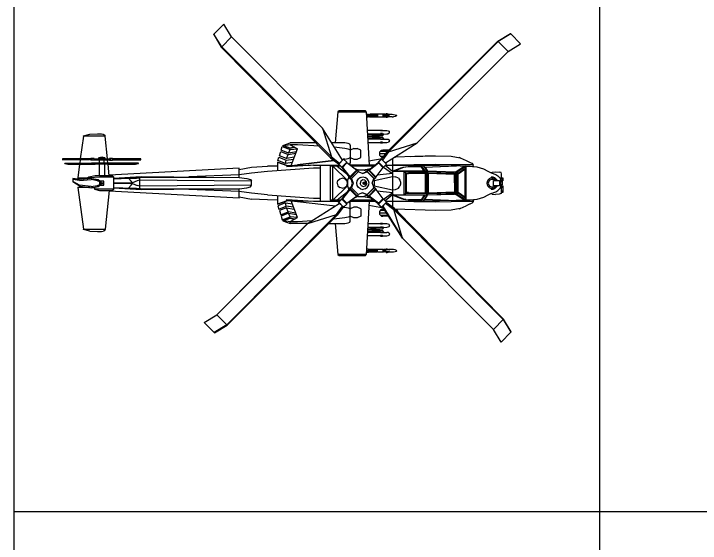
# Model space of a CAD drawing. Header units: millimetres. Extents: x 15433 to 243506, y 235846 to 321695.
# Drawn here: x 185538 to 213816, y 278502 to 300296 of the extents above; entities that cross this region are included whole.
import ezdxf

# ---------------------------------------------------------------- set-up
doc = ezdxf.new("R2010")
doc.units = ezdxf.units.MM
doc.layers.add('www.cad-blocks.net', color=7, linetype='Continuous')

# ---------------------------------------------------------------- blocks, each defined once
blk = doc.blocks.new('A$C321F2411')
at = {"color": 0, "linetype": 'ByBlock'}
for p, q in [((6638, 13082), (6230, 12675)), ((6234, 12675), (6638, 13082)), ((6956, 12562), (6638, 13082)), ((6234, 12675), (6222, 12663)), ((6222, 12663), (6230, 12675)), ((6222, 12663), (6534, 12139)), ((6230, 12675), (6234, 12675)), ((6551, 12155), (6234, 12675)), ((6551, 12155), (6956, 12562)), ((6956, 12562), (10699, 8802)), ((17922, 12383), (18444, 12696)), ((18457, 12685), (17939, 12367)), ((18444, 12696), (18457, 12685)), ((18863, 12277), (18457, 12685)), ((13391, 7864), (17922, 12383)), ((17939, 12367), (13429, 7833)), ((17922, 12383), (17939, 12367)), ((17939, 12367), (18345, 11958)), ((18345, 11958), (18863, 12277)), ((6534, 12139), (6551, 12155)), ((11032, 7588), (6534, 12139)), ((11068, 7621), (6551, 12155)), ((14601, 8198), (18345, 11958)), ((11332, 9474), (11232, 8194)), ((11393, 9519), (11332, 9474)), ((11332, 9474), (12502, 9474)), ((12480, 9519), (11393, 9519)), ((12502, 9474), (12480, 9519)), ((12502, 9474), (12629, 7284)), ((12506, 9400), (12773, 9353)), ((12915, 9338), (12509, 9338)), ((12938, 9374), (12655, 9374)), ((12773, 9353), (12839, 9338)), ((12915, 9309), (12915, 9338)), ((12952, 9381), (12938, 9374)), ((12938, 9272), (12938, 9374)), ((12952, 9381), (12968, 9374)), ((13200, 9374), (12968, 9374)), ((12968, 9374), (12968, 9272)), ((13214, 9381), (13200, 9374)), ((13200, 9272), (13200, 9374)), ((13214, 9381), (13230, 9374)), ((13275, 9374), (13230, 9374)), ((13230, 9374), (13230, 9272)), ((13290, 9381), (13275, 9374)), ((13275, 9374), (13275, 9272)), ((13304, 9374), (13290, 9381)), ((13304, 9272), (13304, 9374)), ((13304, 9374), (13322, 9374)), ((13318, 9360), (13320, 9358)), ((13327, 9395), (13320, 9364)), ((13320, 9358), (13327, 9390)), ((13320, 9364), (13320, 9358)), ((13320, 9358), (13469, 9358)), ((13372, 9395), (13327, 9395)), ((13327, 9390), (13327, 9395)), ((13327, 9395), (13327, 9390)), ((13327, 9390), (13372, 9390)), ((13469, 9364), (13372, 9395)), ((13372, 9390), (13372, 9395)), ((13372, 9395), (13372, 9390)), ((13372, 9390), (13469, 9358)), ((13436, 9374), (13568, 9374)), ((13469, 9358), (13469, 9364)), ((13469, 9358), (13469, 9360)), ((13568, 9374), (13634, 9371)), ((13634, 9371), (13702, 9356)), ((13702, 9356), (13747, 9336)), ((13747, 9336), (13763, 9323)), ((12511, 9309), (12915, 9309)), ((12773, 9294), (12514, 9249)), ((12646, 9272), (12938, 9272)), ((12841, 9309), (12773, 9294)), ((12938, 9272), (12952, 9265)), ((12952, 9265), (12968, 9272)), ((12968, 9272), (13200, 9272)), ((13200, 9272), (13214, 9265)), ((13214, 9265), (13230, 9272)), ((13230, 9272), (13275, 9272)), ((13275, 9272), (13290, 9265)), ((13290, 9265), (13304, 9272)), ((13304, 9272), (13322, 9272)), ((13469, 9290), (13320, 9290)), ((13320, 9290), (13327, 9251)), ((13320, 9290), (13320, 9284)), ((13372, 9257), (13327, 9257)), ((13327, 9257), (13327, 9251)), ((13327, 9251), (13372, 9251)), ((13372, 9257), (13469, 9290)), ((13469, 9284), (13372, 9251)), ((13372, 9251), (13372, 9257)), ((13372, 9251), (13372, 9257)), ((13568, 9272), (13433, 9272)), ((13469, 9284), (13469, 9290)), ((13469, 9286), (13469, 9284)), ((13568, 9272), (13634, 9277)), ((13702, 9291), (13634, 9277)), ((13747, 9312), (13702, 9291)), ((13763, 9323), (13747, 9312)), ((11523, 7493), (10699, 8802)), ((10699, 8802), (11068, 7621)), ((854, 8491), (1118, 8558)), ((854, 8469), (854, 8491)), ((1118, 8558), (1439, 8566)), ((1439, 8566), (1597, 8566)), ((1597, 8566), (1672, 8551)), ((1672, 8551), (1710, 8536)), ((1710, 8536), (1755, 8469)), ((13096, 8712), (12546, 8712)), ((12554, 8558), (12554, 8563)), ((12554, 8563), (13096, 8563)), ((13098, 8558), (12554, 8558)), ((12915, 8521), (12554, 8544)), ((12997, 8498), (12915, 8521)), ((12968, 8506), (13185, 8506)), ((12997, 8498), (13035, 8476)), ((13042, 8416), (13042, 8506)), ((13098, 8688), (13098, 8719)), ((13098, 8719), (13178, 8719)), ((13098, 8717), (13178, 8717)), ((13178, 8688), (13098, 8688)), ((13178, 8587), (13098, 8587)), ((13098, 8587), (13098, 8555)), ((13098, 8555), (13178, 8555)), ((13178, 8719), (13178, 8688)), ((13178, 8710), (13353, 8705)), ((13178, 8555), (13178, 8587)), ((13178, 8564), (13353, 8570)), ((13230, 8558), (13178, 8558)), ((13185, 8506), (13230, 8558)), ((13353, 8705), (13414, 8697)), ((13353, 8570), (13414, 8577)), ((13414, 8697), (13452, 8675)), ((13452, 8600), (13414, 8577)), ((13452, 8675), (13452, 8600)), ((13466, 8652), (13452, 8675)), ((13452, 8600), (13466, 8622)), ((13469, 8637), (13466, 8652)), ((13466, 8622), (13469, 8637)), ((854, 8469), (727, 7539)), ((1755, 8469), (854, 8469)), ((1847, 7544), (1755, 8469)), ((13035, 8476), (12560, 8476)), ((12561, 8447), (13035, 8447)), ((12565, 8378), (12915, 8402)), ((12567, 8360), (12567, 8364)), ((12567, 8364), (13098, 8364)), ((13096, 8360), (12567, 8360)), ((12575, 8210), (13096, 8210)), ((12915, 8402), (12997, 8425)), ((13185, 8416), (12964, 8416)), ((13035, 8447), (12997, 8425)), ((13035, 8447), (13035, 8476)), ((13098, 8335), (13098, 8367)), ((13098, 8367), (13178, 8367)), ((13178, 8335), (13098, 8335)), ((13178, 8234), (13098, 8234)), ((13098, 8234), (13098, 8203)), ((13098, 8203), (13098, 8205)), ((13098, 8205), (13178, 8205)), ((13098, 8203), (13178, 8203)), ((13176, 8211), (13353, 8217)), ((13178, 8367), (13178, 8335)), ((13178, 8364), (13230, 8364)), ((13178, 8358), (13353, 8352)), ((13178, 8203), (13178, 8234)), ((13230, 8364), (13185, 8416)), ((13353, 8352), (13414, 8345)), ((13353, 8217), (13414, 8225)), ((13414, 8345), (13452, 8322)), ((13452, 8247), (13414, 8225)), ((13452, 8322), (13452, 8247)), ((13452, 8322), (13466, 8300)), ((13452, 8247), (13466, 8270)), ((13469, 8285), (13466, 8300)), ((13466, 8270), (13469, 8285)), ((9003, 7897), (9048, 8046)), ((9048, 8046), (9367, 7923)), ((9077, 8088), (9374, 8195)), ((9088, 8084), (9077, 8088)), ((9088, 8084), (9077, 8088)), ((9105, 8078), (9088, 8084)), ((9088, 8084), (9105, 8078)), ((9374, 8116), (9105, 8078)), ((9367, 7980), (9105, 8078)), ((9105, 8078), (9367, 7980)), ((9305, 7781), (9367, 7923)), ((9555, 8019), (9367, 7980)), ((9367, 7980), (9555, 8019)), ((9367, 7923), (9674, 7951)), ((10431, 8195), (9374, 8195)), ((9374, 8116), (9555, 8019)), ((9674, 8116), (9374, 8116)), ((9419, 7269), (9674, 7951)), ((9555, 8019), (9674, 7951)), ((10561, 8062), (9674, 8116)), ((11626, 8195), (11081, 8195)), ((11513, 7987), (11188, 8024)), ((11626, 7965), (11513, 7987)), ((11759, 8173), (11626, 8195)), ((11759, 7940), (11626, 7965)), ((11827, 8143), (11759, 8173)), ((11827, 7915), (11759, 7940)), ((11850, 8105), (11827, 8143)), ((11850, 8105), (11850, 7393)), ((12001, 7962), (11850, 7895)), ((12001, 7962), (12134, 7962)), ((12285, 7902), (12134, 7962)), ((13303, 7377), (14601, 8198)), ((13429, 7833), (14601, 8198)), ((8930, 7667), (8984, 7838)), ((9216, 7556), (8930, 7667)), ((8984, 7838), (9286, 7723)), ((9305, 7781), (9003, 7897)), ((9216, 7556), (9286, 7723)), ((9286, 7723), (9607, 7772)), ((9629, 7830), (9305, 7781)), ((11850, 7893), (11827, 7915)), ((11850, 7895), (11850, 7893)), ((12285, 7595), (12285, 7902)), ((13047, 7756), (13310, 7756)), ((13088, 7654), (13234, 7654)), ((13089, 7857), (13386, 7857)), ((13139, 7528), (13391, 7864)), ((13429, 7833), (13176, 7493)), ((13428, 7901), (13193, 7901)), ((13391, 7864), (13429, 7833)), ((15344, 7666), (13669, 7608)), ((13775, 7654), (13735, 7654)), ((14341, 7636), (15344, 7666)), ((15344, 7666), (15997, 7652)), ((15997, 7652), (16155, 7624)), ((15997, 7652), (16372, 7584)), ((1198, 7539), (0, 7539)), ((0, 7539), (0, 7502)), ((0, 7502), (62, 7524)), ((1094, 7502), (0, 7502)), ((62, 7524), (62, 7539)), ((62, 7524), (962, 7524)), ((97, 7366), (1189, 7366)), ((97, 7351), (97, 7366)), ((722, 7502), (703, 7365)), ((903, 7351), (903, 7366)), ((962, 7524), (962, 7539)), ((962, 7524), (1094, 7502)), ((1198, 7502), (962, 7524)), ((1298, 7554), (1168, 7554)), ((1168, 7554), (1168, 7539)), ((1168, 7487), (1168, 7502)), ((1298, 7487), (1168, 7487)), ((1191, 7381), (1347, 7381)), ((1191, 7314), (1191, 7381)), ((1198, 7502), (1198, 7539)), ((1205, 7554), (1205, 7487)), ((1276, 7314), (1276, 7381)), ((1288, 7373), (1877, 7373)), ((1288, 7321), (1288, 7373)), ((1298, 7487), (1298, 7554)), ((1298, 7546), (1956, 7546)), ((1956, 7493), (1298, 7493)), ((1347, 7381), (1347, 7372)), ((1493, 7584), (1613, 7621)), ((1732, 7584), (1493, 7584)), ((1493, 7546), (1493, 7584)), ((1507, 7493), (1507, 7373)), ((1529, 7373), (1529, 7321)), ((1552, 7546), (1554, 7546)), ((1554, 7546), (1554, 7493)), ((1571, 7373), (1571, 7321)), ((1613, 7621), (1732, 7584)), ((1654, 7493), (1654, 7546)), ((1654, 7321), (1654, 7373)), ((1694, 7546), (1696, 7546)), ((1696, 7546), (1696, 7493)), ((1717, 7373), (1717, 7493)), ((1732, 7584), (1732, 7546)), ((1864, 7373), (1852, 7493)), ((1877, 7381), (2033, 7381)), ((1877, 7314), (1877, 7381)), ((2057, 7554), (1927, 7554)), ((1927, 7554), (1927, 7544)), ((1927, 7492), (1927, 7487)), ((1927, 7487), (2057, 7487)), ((1956, 7546), (1956, 7493)), ((1962, 7381), (1962, 7314)), ((1963, 7554), (1963, 7487)), ((3128, 7366), (1969, 7366)), ((1969, 7366), (1969, 7328)), ((2022, 7366), (2022, 7328)), ((2033, 7381), (2033, 7366)), ((3225, 7539), (2055, 7539)), ((2057, 7487), (2057, 7554)), ((2057, 7502), (3225, 7502)), ((2132, 7502), (2132, 7539)), ((3003, 7328), (3003, 7366)), ((3128, 7351), (3128, 7366)), ((3225, 7502), (3225, 7539)), ((8850, 7403), (9240, 7269)), ((9240, 7269), (8850, 7403)), ((8850, 7403), (8850, 7047)), ((8869, 7469), (8912, 7608)), ((9178, 7349), (8869, 7469)), ((8912, 7608), (9213, 7492)), ((9178, 7349), (9213, 7492)), ((9463, 7387), (9178, 7349)), ((9213, 7492), (9515, 7531)), ((9542, 7605), (9216, 7556)), ((11174, 7472), (9674, 7291)), ((9674, 7291), (11174, 7467)), ((11032, 7588), (11068, 7621)), ((11032, 7588), (11369, 7334)), ((11068, 7621), (11407, 7366)), ((11174, 7467), (11190, 7468)), ((11369, 7334), (11407, 7366)), ((11572, 7531), (11370, 7328)), ((11407, 7366), (11523, 7493)), ((11700, 7403), (11499, 7202)), ((11542, 7515), (11513, 7510)), ((11521, 7495), (11558, 7531)), ((11534, 7190), (11712, 7371)), ((11572, 7531), (11558, 7531)), ((11558, 7531), (11563, 7522)), ((11572, 7531), (11700, 7403)), ((11626, 7533), (11579, 7522)), ((11626, 7533), (11759, 7556)), ((11712, 7371), (11700, 7403)), ((12103, 7079), (11712, 7371)), ((11759, 7556), (11827, 7583)), ((11827, 7583), (11850, 7605)), ((11850, 7393), (11827, 7348)), ((11843, 7284), (11843, 7378)), ((11850, 7602), (12001, 7535)), ((12001, 7535), (12134, 7535)), ((12134, 7535), (12285, 7595)), ((12596, 7079), (12985, 7371)), ((12619, 7454), (13158, 7553)), ((12626, 7079), (13007, 7371)), ((12999, 7403), (12985, 7371)), ((12985, 7371), (13007, 7371)), ((13125, 7531), (12999, 7403)), ((12999, 7403), (13014, 7403)), ((13007, 7371), (13014, 7403)), ((13007, 7371), (13186, 7190)), ((13014, 7403), (13139, 7531)), ((13014, 7403), (13216, 7202)), ((13139, 7531), (13125, 7531)), ((13341, 7328), (13139, 7531)), ((13179, 7489), (13303, 7377)), ((13193, 7609), (13200, 7609)), ((13292, 7377), (13297, 7380)), ((13303, 7377), (13292, 7377)), ((13589, 7557), (13589, 5550)), ((16372, 7584), (16335, 7592)), ((16372, 7584), (16620, 7480)), ((16620, 7480), (16792, 7396)), ((16792, 7396), (16860, 7358)), ((16860, 7358), (16905, 7291)), ((903, 7351), (97, 7351)), ((97, 7351), (220, 7328)), ((220, 7328), (1191, 7328)), ((698, 7328), (621, 6759)), ((1191, 7328), (903, 7351)), ((1347, 7314), (1191, 7314)), ((1877, 7321), (1288, 7321)), ((1347, 7321), (1347, 7314)), ((1500, 7321), (1500, 6841)), ((1515, 7321), (1521, 7321)), ((1726, 7321), (1726, 6841)), ((1918, 6841), (1870, 7321)), ((2033, 7314), (1877, 7314)), ((7275, 7156), (1915, 6867)), ((1969, 7328), (3003, 7328)), ((2033, 7328), (2033, 7314)), ((3003, 7328), (3128, 7351)), ((7275, 7110), (7777, 7201)), ((7275, 6773), (7275, 7156)), ((7777, 7201), (8445, 7234)), ((8850, 7246), (8445, 7234)), ((10327, 7156), (8445, 7017)), ((10327, 7284), (9239, 7213)), ((9240, 7269), (9419, 7270)), ((9240, 7269), (9240, 7213)), ((9419, 7269), (9674, 7291)), ((9419, 7269), (10211, 7276)), ((10327, 7284), (11400, 7284)), ((10621, 7156), (10327, 7156)), ((10621, 5798), (10621, 7284)), ((11445, 7239), (11025, 7239)), ((11025, 7239), (11025, 5843)), ((11129, 5843), (11129, 7239)), ((11730, 6651), (11129, 7239)), ((11174, 7284), (11395, 7287)), ((11310, 7239), (11695, 6943)), ((11357, 7328), (11363, 7336)), ((11483, 7202), (11357, 7328)), ((11357, 7328), (11370, 7328)), ((11370, 7328), (11499, 7202)), ((11513, 7190), (11483, 7202)), ((11499, 7202), (11483, 7202)), ((11499, 7202), (11534, 7190)), ((11799, 6804), (11513, 7190)), ((11513, 7190), (11534, 7190)), ((11534, 7190), (11829, 6804)), ((11827, 7348), (11789, 7313)), ((12869, 7284), (11827, 7284)), ((11829, 6804), (12103, 7079)), ((12145, 7075), (11837, 6767)), ((12808, 7239), (11888, 7239)), ((11990, 7163), (12171, 7092)), ((12103, 7079), (12145, 7075)), ((12171, 7092), (12131, 7076)), ((12192, 7026), (12145, 7075)), ((12171, 7092), (12391, 7092)), ((12391, 7092), (12686, 7147)), ((12391, 7092), (12520, 7038)), ((12556, 7075), (12509, 7026)), ((12546, 7026), (12593, 7075)), ((12556, 7075), (12596, 7079)), ((12593, 7075), (12556, 7075)), ((12626, 7079), (12593, 7075)), ((12593, 7075), (12898, 6767)), ((12596, 7079), (12626, 7079)), ((12900, 6804), (12626, 7079)), ((13186, 7190), (12900, 6804)), ((13216, 7202), (13186, 7190)), ((13216, 7202), (13341, 7328)), ((13217, 7204), (13589, 6938)), ((13282, 7269), (13285, 7271)), ((13589, 7021), (13282, 7269)), ((13296, 7284), (14849, 7284)), ((15344, 7306), (13589, 7284)), ((13959, 7176), (13605, 7036)), ((13634, 7036), (13983, 7176)), ((13959, 7176), (14028, 7201)), ((13983, 7176), (14049, 7197)), ((14028, 7201), (14120, 7219)), ((14049, 7197), (14136, 7213)), ((14120, 7219), (14236, 7228)), ((14136, 7213), (14249, 7223)), ((14238, 7228), (14799, 7244)), ((14249, 7223), (14766, 7233)), ((14766, 7233), (14799, 7244)), ((14893, 7039), (14766, 7233)), ((14934, 7035), (14775, 7284)), ((14849, 7284), (15344, 7306)), ((14849, 7284), (16210, 7257)), ((14849, 7284), (15002, 7035)), ((14900, 7201), (16222, 7257)), ((14939, 7202), (15035, 7039)), ((15997, 7299), (15344, 7306)), ((16868, 7299), (15997, 7299)), ((16174, 6998), (16541, 7244)), ((16193, 6995), (16568, 7242)), ((16210, 7257), (16209, 7257)), ((16222, 7257), (16210, 7257)), ((16372, 7254), (16222, 7257)), ((16620, 7239), (16238, 6991)), ((16274, 6954), (16582, 7157)), ((16288, 6931), (16568, 7119)), ((16372, 7254), (16568, 7242)), ((16568, 7242), (16620, 7239)), ((16568, 7119), (16582, 7157)), ((16568, 7119), (16568, 5964)), ((16582, 7157), (16620, 7239)), ((16582, 7157), (16582, 5925)), ((16620, 7239), (16792, 7239)), ((16620, 5843), (16620, 7239)), ((16792, 7239), (17066, 7215)), ((16905, 7291), (16868, 7299)), ((16880, 7231), (16882, 7231)), ((16882, 7231), (16927, 7231)), ((16927, 7231), (16905, 7291)), ((17066, 7215), (17340, 7134)), ((17340, 7134), (17512, 7036)), ((1080, 6789), (1033, 6766)), ((1337, 6841), (1080, 6789)), ((1515, 6789), (1312, 6774)), ((2052, 6841), (1337, 6841)), ((2107, 6789), (1515, 6789)), ((2107, 6789), (2052, 6841)), ((2107, 6746), (3232, 6819)), ((2107, 6293), (2107, 6789)), ((3232, 6819), (7275, 6773)), ((7275, 6886), (5201, 6796)), ((7777, 6946), (7275, 6886)), ((8445, 7017), (7777, 6946)), ((11794, 6808), (11730, 6651)), ((11829, 6804), (11799, 6804)), ((11799, 6804), (11801, 6767)), ((11837, 6767), (11829, 6804)), ((11884, 6719), (12192, 7026)), ((12169, 7003), (12166, 7000)), ((12358, 6938), (12169, 7003)), ((12270, 6777), (12367, 6796)), ((12530, 7005), (12348, 6941)), ((12358, 6938), (12549, 7005)), ((12367, 6796), (12464, 6777)), ((12509, 7026), (12528, 7004)), ((12546, 7026), (12509, 7026)), ((12549, 7005), (12530, 7005)), ((12851, 6719), (12546, 7026)), ((12549, 7005), (12685, 6870)), ((12820, 6733), (12685, 6870)), ((12832, 6651), (13589, 6819)), ((12898, 6767), (12900, 6804)), ((13589, 6938), (12950, 6873)), ((14070, 7021), (13589, 7021)), ((13589, 6819), (13717, 6796)), ((13605, 7036), (13634, 7036)), ((13605, 7021), (13605, 7036)), ((13634, 7028), (13605, 7021)), ((13634, 7036), (13634, 7028)), ((13980, 7028), (13634, 7028)), ((13830, 6744), (13717, 6796)), ((14893, 7039), (13980, 7028)), ((14070, 7021), (15030, 7028)), ((14070, 6061), (14070, 7021)), ((14070, 7021), (14131, 6961)), ((14160, 6931), (14131, 6961)), ((14131, 6961), (14250, 6961)), ((14131, 6121), (14131, 6961)), ((14160, 6151), (14160, 6931)), ((14250, 6931), (14160, 6931)), ((14662, 6968), (14250, 6961)), ((14662, 6938), (14250, 6931)), ((14969, 6968), (14662, 6968)), ((14940, 6938), (14662, 6938)), ((14934, 7035), (14893, 7039)), ((15002, 7035), (14934, 7035)), ((14969, 6968), (14940, 6938)), ((14940, 6144), (14940, 6938)), ((15030, 7028), (14969, 6968)), ((14969, 6968), (14969, 6114)), ((15035, 7039), (15002, 7035)), ((15030, 7028), (15030, 6054)), ((16139, 6991), (15030, 7028)), ((15030, 6114), (15030, 6968)), ((15030, 6968), (15059, 6938)), ((16139, 6935), (15030, 6968)), ((15035, 7039), (16174, 6998)), ((15059, 6938), (15059, 6144)), ((16139, 6904), (15059, 6938)), ((16238, 6991), (16139, 6991)), ((16139, 6935), (16177, 6931)), ((16177, 6931), (16139, 6904)), ((16148, 6181), (16139, 6904)), ((16174, 6998), (16193, 6995)), ((16177, 6931), (16238, 6991)), ((16177, 6151), (16177, 6931)), ((16238, 6991), (16274, 6954)), ((16238, 6091), (16238, 6991)), ((16274, 6954), (16288, 6931)), ((16274, 6954), (16274, 6128)), ((16288, 6151), (16288, 6931)), ((17512, 7036), (17655, 6970)), ((17630, 6981), (17691, 7000)), ((17655, 6970), (17849, 6901)), ((17691, 7000), (17835, 7013)), ((17835, 7013), (17977, 7000)), ((17849, 6901), (17932, 6841)), ((17932, 6841), (17993, 6776)), ((18057, 6975), (17977, 7000)), ((18083, 6925), (18057, 6975)), ((18083, 6757), (18083, 6925)), ((720, 6693), (420, 6730)), ((420, 6730), (766, 6700)), ((420, 6730), (420, 6607)), ((698, 6648), (420, 6685)), ((420, 6607), (720, 6420)), ((698, 6465), (420, 6607)), ((621, 6759), (1014, 6759)), ((750, 6713), (621, 6759)), ((698, 6648), (1177, 6685)), ((1200, 6730), (720, 6693)), ((977, 6745), (750, 6713)), ((750, 6713), (750, 6701)), ((1033, 6766), (976, 6744)), ((1102, 6766), (976, 6744)), ((1312, 6774), (1102, 6766)), ((1439, 6639), (1177, 6685)), ((1200, 6730), (1462, 6685)), ((1529, 6594), (1439, 6639)), ((1462, 6685), (1552, 6624)), ((1552, 6624), (1529, 6594)), ((1529, 6594), (1568, 6557)), ((1529, 6488), (1529, 6594)), ((1529, 6488), (1568, 6525)), ((1699, 6624), (1552, 6624)), ((1552, 6624), (1590, 6557)), ((1590, 6525), (1552, 6458)), ((1568, 6557), (1590, 6557)), ((1568, 6525), (1568, 6557)), ((1568, 6525), (1699, 6525)), ((1590, 6557), (1699, 6556)), ((1590, 6557), (1590, 6525)), ((1699, 6457), (1699, 6624)), ((2106, 6556), (2873, 6555)), ((3203, 6781), (2107, 6738)), ((2107, 6714), (2715, 6741)), ((2873, 6527), (2107, 6525)), ((2715, 6741), (3045, 6752)), ((2828, 6627), (2715, 6741)), ((2873, 6555), (2828, 6627)), ((2828, 6455), (2873, 6527)), ((2977, 6599), (2873, 6555)), ((2873, 6527), (2873, 6555)), ((2873, 6527), (2977, 6483)), ((3074, 6634), (2977, 6599)), ((3045, 6752), (3180, 6766)), ((3180, 6661), (3074, 6634)), ((3180, 6766), (3203, 6781)), ((3180, 6317), (3180, 6766)), ((7777, 6623), (3180, 6661)), ((3203, 6781), (7275, 6773)), ((7275, 6773), (7583, 6735)), ((7583, 6735), (7741, 6690)), ((7741, 6690), (7777, 6623)), ((7777, 6459), (7777, 6623)), ((11306, 6541), (11334, 6648)), ((11306, 6541), (11334, 6435)), ((11334, 6648), (11412, 6725)), ((11412, 6725), (11518, 6753)), ((11624, 6725), (11518, 6753)), ((11624, 6725), (11702, 6648)), ((11730, 6541), (11702, 6648)), ((11702, 6435), (11730, 6541)), ((11730, 6651), (11730, 6431)), ((11801, 6767), (11850, 6719)), ((11801, 6767), (11837, 6767)), ((11837, 6767), (11884, 6719)), ((11850, 6719), (11884, 6719)), ((11943, 6541), (11879, 6719)), ((11879, 6363), (11943, 6541)), ((11895, 6730), (11962, 6541)), ((11962, 6541), (11895, 6351)), ((12113, 6541), (12133, 6638)), ((12133, 6444), (12113, 6541)), ((12133, 6638), (12188, 6722)), ((12270, 6777), (12188, 6722)), ((12285, 6619), (12261, 6529)), ((12261, 6529), (12261, 6531)), ((12301, 6446), (12261, 6529)), ((12362, 6672), (12285, 6619)), ((12452, 6664), (12362, 6672)), ((12369, 6538), (12376, 6567)), ((12369, 6538), (12381, 6510)), ((12376, 6567), (12402, 6585)), ((12381, 6510), (12409, 6496)), ((12402, 6567), (12395, 6538)), ((12407, 6510), (12395, 6538)), ((12428, 6585), (12402, 6567)), ((12402, 6585), (12428, 6585)), ((12435, 6496), (12407, 6510)), ((12417, 6539), (12421, 6554)), ((12422, 6525), (12417, 6539)), ((12421, 6554), (12433, 6563)), ((12422, 6525), (12436, 6519)), ((12429, 6554), (12424, 6539)), ((12424, 6539), (12431, 6525)), ((12457, 6582), (12428, 6585)), ((12442, 6563), (12429, 6554)), ((12445, 6519), (12431, 6525)), ((12442, 6563), (12433, 6563)), ((12464, 6504), (12435, 6496)), ((12436, 6519), (12445, 6519)), ((12442, 6563), (12457, 6562)), ((12445, 6519), (12461, 6523)), ((12452, 6664), (12518, 6598)), ((12480, 6560), (12457, 6582)), ((12457, 6562), (12468, 6550)), ((12469, 6535), (12461, 6523)), ((12546, 6722), (12464, 6777)), ((12464, 6504), (12481, 6529)), ((12468, 6550), (12469, 6535)), ((12473, 6430), (12525, 6506)), ((12481, 6529), (12480, 6560)), ((12525, 6506), (12518, 6598)), ((12601, 6638), (12546, 6722)), ((12620, 6541), (12601, 6638)), ((12601, 6444), (12620, 6541)), ((12752, 6541), (12820, 6733)), ((12752, 6541), (12820, 6349)), ((12810, 6704), (12832, 6651)), ((12815, 6719), (12851, 6719)), ((12832, 6651), (12832, 6431)), ((12898, 6767), (12851, 6719)), ((13830, 6744), (13889, 6668)), ((13889, 6668), (13921, 6578)), ((13921, 6504), (13889, 6414)), ((13921, 6578), (13921, 6504)), ((17655, 6785), (17655, 6747)), ((17750, 6646), (17988, 6646)), ((17750, 6436), (17750, 6646)), ((17988, 6646), (17988, 6436)), ((18023, 6541), (17988, 6636)), ((17988, 6446), (18023, 6541)), ((17993, 6776), (18030, 6734)), ((18045, 6663), (18030, 6734)), ((18035, 6744), (18052, 6759)), ((18035, 6744), (18090, 6744)), ((18035, 6710), (18035, 6744)), ((18045, 6420), (18045, 6663)), ((18090, 6653), (18045, 6653)), ((18045, 6644), (18052, 6638)), ((18045, 6609), (18102, 6609)), ((18052, 6759), (18127, 6759)), ((18127, 6638), (18052, 6638)), ((18083, 6637), (18083, 6609)), ((18090, 6744), (18113, 6759)), ((18090, 6744), (18090, 6653)), ((18090, 6653), (18113, 6638)), ((18102, 6609), (18102, 6468)), ((18113, 6759), (18113, 6638)), ((18127, 6759), (18127, 6638)), ((621, 6361), (750, 6406)), ((1141, 6361), (621, 6361)), ((621, 6361), (854, 4651)), ((1177, 6398), (698, 6465)), ((720, 6420), (1200, 6352)), ((750, 6406), (750, 6415)), ((750, 6406), (1080, 6361)), ((1177, 6398), (1439, 6443)), ((1200, 6352), (1462, 6398)), ((1311, 6350), (1200, 6352)), ((1312, 6350), (1312, 6293)), ((2107, 6293), (1312, 6293)), ((1312, 6293), (1519, 6241)), ((1439, 6443), (1529, 6488)), ((1462, 6398), (1552, 6458)), ((1519, 6241), (2052, 6241)), ((1552, 6458), (1529, 6488)), ((1552, 6458), (1699, 6457)), ((1915, 6240), (1755, 4651)), ((2052, 6241), (2107, 6293)), ((2107, 6367), (2715, 6341)), ((3203, 6301), (2107, 6342)), ((3232, 6263), (2107, 6335)), ((2715, 6341), (2828, 6455)), ((2715, 6341), (3045, 6330)), ((2977, 6483), (3074, 6448)), ((3045, 6330), (3180, 6317)), ((3180, 6421), (3074, 6448)), ((7777, 6459), (3180, 6421)), ((3180, 6317), (3203, 6301)), ((3203, 6301), (7275, 6310)), ((7275, 6310), (3232, 6263)), ((7275, 6196), (5201, 6285)), ((7275, 6310), (7583, 6347)), ((7275, 5927), (7275, 6310)), ((7583, 6347), (7741, 6392)), ((7741, 6392), (7777, 6459)), ((11730, 6431), (11129, 5843)), ((11334, 6435), (11412, 6357)), ((11518, 6329), (11412, 6357)), ((11513, 5892), (11799, 6278)), ((11518, 6329), (11624, 6357)), ((11829, 6278), (11534, 5892)), ((11624, 6357), (11702, 6435)), ((11730, 6431), (11794, 6273)), ((11801, 6315), (11799, 6278)), ((11799, 6278), (11829, 6278)), ((11850, 6363), (11801, 6315)), ((11801, 6315), (11837, 6315)), ((11829, 6278), (11837, 6315)), ((12103, 6003), (11829, 6278)), ((11837, 6315), (11884, 6363)), ((11837, 6315), (12145, 6008)), ((11884, 6363), (11850, 6363)), ((12192, 6056), (11884, 6363)), ((12188, 6361), (12133, 6444)), ((12270, 6305), (12188, 6361)), ((12270, 6305), (12367, 6286)), ((12290, 6465), (12289, 6462)), ((12301, 6446), (12384, 6407)), ((12464, 6305), (12367, 6286)), ((12384, 6407), (12473, 6430)), ((12409, 6496), (12435, 6496)), ((12464, 6305), (12546, 6361)), ((12546, 6361), (12601, 6444)), ((12851, 6363), (12546, 6056)), ((12898, 6315), (12593, 6008)), ((12626, 6003), (12900, 6278)), ((12820, 6349), (12685, 6212)), ((12810, 6377), (12832, 6431)), ((12815, 6363), (12851, 6363)), ((12832, 6431), (13589, 6263)), ((12851, 6363), (12898, 6315)), ((12900, 6278), (12898, 6315)), ((12900, 6278), (13186, 5892)), ((13589, 6263), (13717, 6286)), ((13717, 6286), (13830, 6339)), ((13830, 6339), (13889, 6414)), ((17655, 6335), (17655, 6297)), ((17988, 6436), (17750, 6436)), ((17849, 6181), (17932, 6241)), ((17932, 6241), (17993, 6306)), ((18030, 6348), (17993, 6306)), ((18030, 6348), (18045, 6420)), ((18102, 6468), (18045, 6468)), ((18127, 6363), (18059, 6363)), ((18059, 6363), (18059, 6224)), ((18059, 6224), (18127, 6224)), ((18083, 6468), (18083, 6363)), ((18083, 6432), (18127, 6432)), ((18083, 6159), (18083, 6224)), ((18127, 6432), (18127, 6155)), ((7275, 5927), (1911, 6214)), ((7777, 6136), (7275, 6196)), ((7275, 5972), (7777, 5881)), ((8445, 6065), (7777, 6136)), ((8445, 6065), (10327, 5927)), ((8850, 6036), (8850, 5679)), ((11695, 6138), (11310, 5843)), ((11712, 5711), (12103, 6003)), ((12171, 5990), (11990, 5918)), ((12103, 6003), (12145, 6008)), ((12131, 6005), (12171, 5990)), ((12145, 6008), (12192, 6056)), ((12169, 6078), (12166, 6080)), ((12358, 6144), (12169, 6078)), ((12171, 5990), (12391, 5990)), ((12530, 6077), (12348, 6139)), ((12358, 6144), (12549, 6077)), ((12391, 5990), (12520, 6043)), ((12391, 5990), (12686, 5933)), ((12509, 6056), (12528, 6077)), ((12556, 6008), (12509, 6056)), ((12509, 6056), (12546, 6056)), ((12549, 6077), (12530, 6077)), ((12546, 6056), (12593, 6008)), ((12549, 6077), (12685, 6212)), ((12593, 6008), (12556, 6008)), ((12556, 6008), (12596, 6003)), ((12593, 6008), (12626, 6003)), ((12626, 6003), (12596, 6003)), ((12596, 6003), (12985, 5711)), ((13007, 5711), (12626, 6003)), ((13589, 6144), (12950, 6208)), ((13217, 5877), (13589, 6144)), ((13589, 6061), (13282, 5812)), ((13634, 6054), (13605, 6061)), ((13605, 6061), (15030, 6054)), ((13605, 6046), (13605, 6061)), ((13959, 5906), (13605, 6046)), ((13605, 6046), (13634, 6046)), ((13605, 6046), (13940, 5913)), ((13634, 6046), (13634, 6054)), ((13634, 6054), (13980, 6054)), ((13983, 5906), (13634, 6046)), ((13980, 6054), (14893, 6043)), ((14131, 6121), (14070, 6061)), ((14131, 6121), (14160, 6151)), ((14250, 6121), (14131, 6121)), ((14250, 6151), (14160, 6151)), ((14250, 6151), (14662, 6144)), ((14662, 6114), (14250, 6121)), ((14662, 6144), (14940, 6144)), ((14969, 6114), (14662, 6114)), ((14893, 6043), (14766, 5849)), ((14775, 5798), (14934, 6047)), ((15002, 6047), (14849, 5798)), ((14934, 6047), (14893, 6043)), ((15002, 6047), (14934, 6047)), ((14938, 5879), (15035, 6043)), ((14969, 6114), (14940, 6144)), ((15030, 6054), (14969, 6114)), ((15002, 6047), (15035, 6043)), ((15030, 6114), (16139, 6148)), ((15030, 6114), (15059, 6144)), ((15030, 6054), (16139, 6091)), ((16174, 6084), (15035, 6043)), ((15059, 6144), (16148, 6181)), ((15344, 6152), (15344, 6153)), ((16139, 6148), (16177, 6151)), ((16238, 6091), (16139, 6091)), ((16177, 6151), (16148, 6181)), ((16174, 6084), (16193, 6087)), ((16537, 5841), (16174, 6084)), ((16177, 6151), (16238, 6091)), ((16568, 5840), (16193, 6087)), ((16274, 6128), (16238, 6091)), ((16238, 6091), (16620, 5843)), ((16288, 6151), (16274, 6128)), ((16582, 5925), (16274, 6128)), ((16568, 5964), (16288, 6151)), ((16582, 5925), (16568, 5964)), ((17340, 5949), (17066, 5867)), ((17512, 6046), (17340, 5949)), ((17655, 6112), (17512, 6046)), ((17691, 6084), (17634, 6101)), ((17655, 6112), (17849, 6181)), ((17691, 6084), (17835, 6071)), ((17977, 6084), (17835, 6071)), ((18057, 6109), (17977, 6084)), ((18083, 6159), (18057, 6109)), ((18127, 6155), (18080, 6155)), ((8445, 5848), (7777, 5881)), ((8848, 5835), (8445, 5848)), ((9240, 5813), (8850, 5679)), ((8850, 5679), (9240, 5813)), ((9178, 5733), (8869, 5613)), ((9178, 5733), (9463, 5695)), ((9213, 5590), (9178, 5733)), ((9240, 5813), (9240, 5867)), ((9240, 5867), (10327, 5798)), ((9419, 5811), (9240, 5813)), ((9674, 5131), (9419, 5813)), ((9419, 5813), (9419, 5811)), ((9674, 5131), (9419, 5813)), ((9419, 5813), (10211, 5805)), ((9419, 5813), (9674, 5791)), ((9674, 5791), (11241, 5607)), ((10091, 4884), (11396, 5705)), ((10327, 5927), (10621, 5927)), ((10327, 5798), (11400, 5798)), ((11445, 5843), (11025, 5843)), ((11357, 5754), (11483, 5880)), ((11403, 5705), (11357, 5754)), ((11357, 5754), (11370, 5754)), ((11499, 5880), (11370, 5754)), ((11370, 5754), (11572, 5552)), ((11396, 5705), (11407, 5705)), ((11407, 5705), (11534, 5589)), ((11483, 5880), (11513, 5892)), ((11483, 5880), (11499, 5880)), ((11534, 5892), (11499, 5880)), ((11499, 5880), (11700, 5679)), ((11513, 5892), (11534, 5892)), ((11534, 5892), (11712, 5711)), ((11700, 5679), (11572, 5552)), ((11700, 5679), (11712, 5711)), ((11827, 5734), (11789, 5768)), ((11827, 5798), (12869, 5798)), ((11850, 5689), (11827, 5734)), ((11843, 5702), (11843, 5798)), ((11850, 4978), (11850, 5689)), ((12808, 5843), (11888, 5843)), ((12629, 5798), (12502, 3608)), ((12999, 5679), (12985, 5711)), ((12985, 5711), (13007, 5711)), ((13125, 5552), (12999, 5679)), ((12999, 5679), (13014, 5679)), ((13007, 5711), (13186, 5892)), ((13014, 5679), (13007, 5711)), ((13216, 5880), (13014, 5679)), ((13014, 5679), (13139, 5552)), ((13341, 5754), (13139, 5552)), ((13186, 5892), (13216, 5880)), ((13186, 5589), (13299, 5712)), ((13216, 5880), (13341, 5754)), ((13282, 5812), (13285, 5810)), ((13296, 5798), (14849, 5798)), ((13299, 5712), (13297, 5711)), ((13297, 5711), (13297, 5710)), ((13303, 5715), (13639, 5461)), ((13665, 5494), (13332, 5745)), ((13589, 5798), (15344, 5776)), ((13606, 5800), (13606, 5800)), ((13959, 5906), (14028, 5881)), ((14049, 5885), (13983, 5906)), ((14028, 5881), (14120, 5863)), ((14030, 5881), (14032, 5880)), ((14136, 5869), (14049, 5885)), ((14120, 5863), (14236, 5854)), ((14124, 5863), (14238, 5854)), ((14136, 5869), (14249, 5859)), ((14236, 5854), (14799, 5839)), ((14238, 5854), (14799, 5839)), ((14766, 5849), (14249, 5859)), ((14799, 5839), (14766, 5849)), ((16210, 5825), (14849, 5798)), ((14849, 5798), (15344, 5776)), ((14900, 5880), (16222, 5825)), ((15344, 5776), (15997, 5783)), ((16868, 5783), (15997, 5783)), ((16568, 5840), (16222, 5825)), ((16620, 5843), (16568, 5840)), ((16620, 5843), (16582, 5925)), ((16792, 5843), (16620, 5843)), ((16792, 5686), (16620, 5602)), ((17066, 5867), (16792, 5843)), ((16792, 5686), (16860, 5724)), ((16905, 5791), (16860, 5724)), ((16905, 5791), (16868, 5783)), ((16880, 5850), (16882, 5851)), ((16882, 5851), (16927, 5851)), ((16927, 5851), (16905, 5791)), ((8869, 5613), (8912, 5474)), ((8912, 5474), (9213, 5590)), ((9216, 5526), (8930, 5415)), ((8930, 5415), (8984, 5244)), ((9515, 5552), (9213, 5590)), ((9216, 5526), (9542, 5477)), ((9286, 5359), (9216, 5526)), ((11280, 5249), (11534, 5589)), ((11560, 5557), (11306, 5218)), ((11534, 5589), (11560, 5557)), ((11558, 5552), (11556, 5553)), ((11572, 5552), (11558, 5552)), ((11579, 5558), (11626, 5549)), ((11626, 5549), (11759, 5526)), ((11759, 5526), (11827, 5499)), ((11827, 5499), (11850, 5477)), ((12001, 5547), (11850, 5480)), ((12134, 5547), (12001, 5547)), ((12285, 5487), (12134, 5547)), ((12285, 5487), (12285, 5180)), ((13219, 5517), (12619, 5627)), ((13088, 5423), (13278, 5423)), ((13139, 5552), (13125, 5552)), ((13176, 5587), (13176, 5589)), ((13176, 5589), (13186, 5589)), ((13993, 4280), (13176, 5587)), ((13186, 5589), (13999, 4280)), ((13193, 5468), (13250, 5468)), ((13219, 5516), (13219, 5517)), ((13237, 5483), (13240, 5483)), ((13240, 5483), (13237, 5483)), ((13237, 5483), (13237, 5468)), ((13639, 5461), (13665, 5494)), ((13999, 4280), (13639, 5461)), ((13639, 5461), (18151, 927)), ((13665, 5494), (18165, 943)), ((15344, 5416), (13684, 5473)), ((13775, 5423), (13735, 5423)), ((15997, 5430), (15344, 5416)), ((16372, 5498), (15997, 5430)), ((16335, 5490), (16372, 5498)), ((16372, 5498), (16620, 5602)), ((6763, 715), (11280, 5249)), ((11306, 5218), (6777, 699)), ((8984, 5244), (9286, 5359)), ((9305, 5302), (9003, 5185)), ((9003, 5185), (9048, 5037)), ((9048, 5037), (9367, 5159)), ((9105, 5004), (9367, 5103)), ((9367, 5103), (9105, 5004)), ((9607, 5310), (9286, 5359)), ((9305, 5302), (9629, 5252)), ((9367, 5159), (9305, 5302)), ((9671, 5130), (9367, 5159)), ((9367, 5103), (9555, 5063)), ((9555, 5063), (9367, 5103)), ((9555, 5063), (9674, 5131)), ((10098, 4884), (11280, 5249)), ((11513, 5096), (11174, 5056)), ((11280, 5249), (11306, 5218)), ((11626, 5118), (11513, 5096)), ((11759, 5142), (11626, 5118)), ((11827, 5167), (11759, 5142)), ((11850, 5189), (11827, 5167)), ((12001, 5120), (11850, 5187)), ((12134, 5120), (12001, 5120)), ((12285, 5180), (12134, 5120)), ((13047, 5322), (13342, 5322)), ((13089, 5221), (13405, 5221)), ((13433, 5177), (13193, 5177)), ((13433, 5177), (13433, 5177)), ((6352, 1124), (10091, 4884)), ((10098, 4884), (6355, 1124)), ((9077, 4994), (9088, 4998)), ((9088, 4998), (9077, 4994)), ((9077, 4994), (9374, 4887)), ((9088, 4998), (9105, 5004)), ((9088, 4998), (9105, 5004)), ((9105, 5004), (9374, 4966)), ((9374, 4966), (9555, 5063)), ((9374, 4887), (9374, 4966)), ((9374, 4966), (9674, 4966)), ((10096, 4887), (9374, 4887)), ((9674, 4966), (10279, 5002)), ((10091, 4884), (10098, 4884)), ((10973, 4887), (11626, 4887)), ((11174, 5056), (11141, 5054)), ((11232, 4887), (11332, 3608)), ((11626, 4887), (11759, 4909)), ((11759, 4909), (11827, 4939)), ((11827, 4939), (11850, 4978)), ((13096, 4872), (12575, 4872)), ((13098, 4877), (13098, 4879)), ((13098, 4879), (13178, 4879)), ((13098, 4848), (13098, 4879)), ((13178, 4877), (13098, 4877)), ((13178, 4848), (13098, 4848)), ((13178, 4879), (13178, 4848)), ((13353, 4865), (13178, 4870)), ((13414, 4857), (13353, 4865)), ((13452, 4835), (13414, 4857)), ((13452, 4835), (13452, 4760)), ((13452, 4835), (13466, 4812)), ((13469, 4797), (13466, 4812)), ((854, 4651), (1755, 4651)), ((854, 4628), (854, 4651)), ((1118, 4561), (854, 4628)), ((1118, 4561), (1439, 4554)), ((1439, 4554), (1597, 4554)), ((1597, 4554), (1672, 4569)), ((1710, 4584), (1672, 4569)), ((1755, 4651), (1710, 4584)), ((12915, 4561), (12554, 4537)), ((13035, 4606), (12560, 4606)), ((12561, 4635), (13035, 4635)), ((12565, 4703), (12683, 4695)), ((13098, 4718), (12567, 4718)), ((12683, 4695), (12915, 4680)), ((12915, 4680), (12997, 4657)), ((12915, 4561), (12997, 4584)), ((12964, 4666), (13185, 4666)), ((13185, 4576), (12968, 4576)), ((12997, 4657), (13035, 4635)), ((13035, 4606), (12997, 4584)), ((13035, 4635), (13035, 4606)), ((13042, 4576), (13042, 4666)), ((13098, 4747), (13178, 4747)), ((13098, 4715), (13098, 4747)), ((13178, 4715), (13098, 4715)), ((13098, 4527), (13178, 4527)), ((13098, 4495), (13098, 4527)), ((13178, 4747), (13178, 4715)), ((13178, 4723), (13353, 4730)), ((13230, 4718), (13178, 4718)), ((13178, 4527), (13178, 4495)), ((13185, 4666), (13230, 4718)), ((13230, 4524), (13185, 4576)), ((13353, 4730), (13414, 4737)), ((13414, 4737), (13452, 4760)), ((13452, 4760), (13466, 4782)), ((13466, 4782), (13469, 4797)), ((13096, 4370), (12546, 4370)), ((13098, 4524), (12554, 4524)), ((12554, 4519), (13098, 4519)), ((13178, 4495), (13098, 4495)), ((13098, 4394), (13098, 4363)), ((13098, 4394), (13178, 4394)), ((13178, 4365), (13098, 4365)), ((13098, 4365), (13098, 4363)), ((13098, 4363), (13178, 4363)), ((13176, 4371), (13353, 4377)), ((13230, 4524), (13178, 4524)), ((13178, 4517), (13353, 4512)), ((13178, 4363), (13178, 4394)), ((13414, 4505), (13353, 4512)), ((13353, 4377), (13414, 4385)), ((13452, 4482), (13414, 4505)), ((13414, 4385), (13452, 4407)), ((13452, 4482), (13452, 4407)), ((13452, 4482), (13466, 4460)), ((13466, 4430), (13452, 4407)), ((13469, 4445), (13466, 4460)), ((13466, 4430), (13469, 4445)), ((17741, 520), (13993, 4280)), ((13999, 4280), (13993, 4280)), ((17743, 520), (13999, 4280)), ((12506, 3681), (12773, 3729)), ((12509, 3744), (12915, 3744)), ((12915, 3773), (12511, 3773)), ((12773, 3788), (12514, 3832)), ((12938, 3810), (12646, 3810)), ((12655, 3708), (12938, 3708)), ((12836, 3773), (12773, 3788)), ((12773, 3729), (12844, 3744)), ((12915, 3744), (12915, 3773)), ((12952, 3817), (12938, 3810)), ((12938, 3708), (12938, 3810)), ((12938, 3708), (12952, 3701)), ((12968, 3810), (12952, 3817)), ((12952, 3701), (12968, 3708)), ((12968, 3708), (12968, 3810)), ((13200, 3810), (12968, 3810)), ((12968, 3708), (13200, 3708)), ((13200, 3810), (13214, 3817)), ((13200, 3708), (13200, 3810)), ((13214, 3701), (13200, 3708)), ((13214, 3817), (13230, 3810)), ((13230, 3708), (13214, 3701)), ((13230, 3810), (13230, 3708)), ((13275, 3810), (13230, 3810)), ((13275, 3708), (13230, 3708)), ((13290, 3817), (13275, 3810)), ((13275, 3810), (13275, 3708)), ((13290, 3701), (13275, 3708)), ((13304, 3810), (13290, 3817)), ((13304, 3708), (13290, 3701)), ((13304, 3810), (13304, 3708)), ((13322, 3810), (13304, 3810)), ((13322, 3708), (13304, 3708)), ((13320, 3792), (13327, 3831)), ((13469, 3792), (13320, 3792)), ((13320, 3724), (13469, 3724)), ((13320, 3724), (13327, 3687)), ((13327, 3831), (13372, 3831)), ((13327, 3825), (13327, 3831)), ((13372, 3825), (13327, 3825)), ((13327, 3692), (13327, 3687)), ((13372, 3692), (13327, 3692)), ((13327, 3692), (13327, 3687)), ((13327, 3687), (13372, 3687)), ((13372, 3831), (13469, 3798)), ((13372, 3825), (13372, 3831)), ((13372, 3831), (13372, 3825)), ((13469, 3792), (13372, 3825)), ((13469, 3724), (13372, 3692)), ((13372, 3687), (13469, 3718)), ((13372, 3692), (13372, 3687)), ((13568, 3810), (13434, 3810)), ((13436, 3708), (13568, 3708)), ((13469, 3798), (13469, 3792)), ((13469, 3796), (13469, 3792)), ((13469, 3718), (13469, 3724)), ((13469, 3718), (13469, 3722)), ((13634, 3805), (13568, 3810)), ((13568, 3708), (13634, 3711)), ((13702, 3791), (13634, 3805)), ((13634, 3711), (13702, 3726)), ((13747, 3770), (13702, 3791)), ((13702, 3726), (13747, 3746)), ((13763, 3759), (13747, 3770)), ((13747, 3746), (13763, 3759)), ((11332, 3608), (11393, 3563)), ((12502, 3608), (11332, 3608)), ((11393, 3563), (12480, 3563)), ((12480, 3563), (12502, 3608)), ((5835, 805), (6355, 1124)), ((6355, 1124), (6352, 1124)), ((6355, 1124), (6763, 715)), ((18165, 943), (17743, 520)), ((18151, 927), (18467, 407)), ((18476, 419), (18165, 943)), ((5836, 805), (5835, 805)), ((5835, 805), (6241, 397)), ((6244, 397), (5836, 805)), ((6763, 715), (6244, 397)), ((6253, 387), (6777, 699)), ((6777, 699), (6763, 715)), ((6241, 397), (6253, 387)), ((6244, 397), (6241, 397)), ((6244, 397), (6253, 387)), ((18057, 0), (17741, 520)), ((17741, 520), (17743, 520)), ((17743, 520), (17741, 520)), ((18467, 407), (18059, 0)), ((18467, 407), (18476, 419)), ((18059, 0), (18057, 0))]:
    blk.add_line(p, q, dxfattribs=at)
for centre, radius, start, end in [((13193, 7755), 146, 90, 270), ((13670, 7755), 146, 278.7606, 334.5966), ((17684, 6541), 246, 25.3446, 96.8893), ((17684, 6541), 208, 30.3712, 329.6288), ((17684, 6541), 154, 42.9961, 317.0039), ((17684, 6541), 246, 263.1107, 334.6554), ((13193, 5322), 146, 90, 270), ((13670, 5322), 146, 8.1158, 81.2394)]:
    blk.add_arc(centre, radius, start, end, dxfattribs=at)
blk = doc.blocks.new('FORMAT')
at = {"layer": 'www.cad-blocks.net', "color": 155, "true_color": 0x546d8e}
for p, q in [((185538, 318866), (185538, 237591)), ((209667, 318866), (209667, 237591)), ((185538, 279808), (243506, 279808))]:
    blk.add_line(p, q, dxfattribs=at)

msp = doc.modelspace()

# ---------------------------------------------------------------- block references
msp.add_blockref('A$C321F2411', (187552, 286782))
at = {"layer": 'www.cad-blocks.net'}
msp.add_blockref('FORMAT', (0, 0), dxfattribs=at)

doc.saveas('drawing.dxf')
